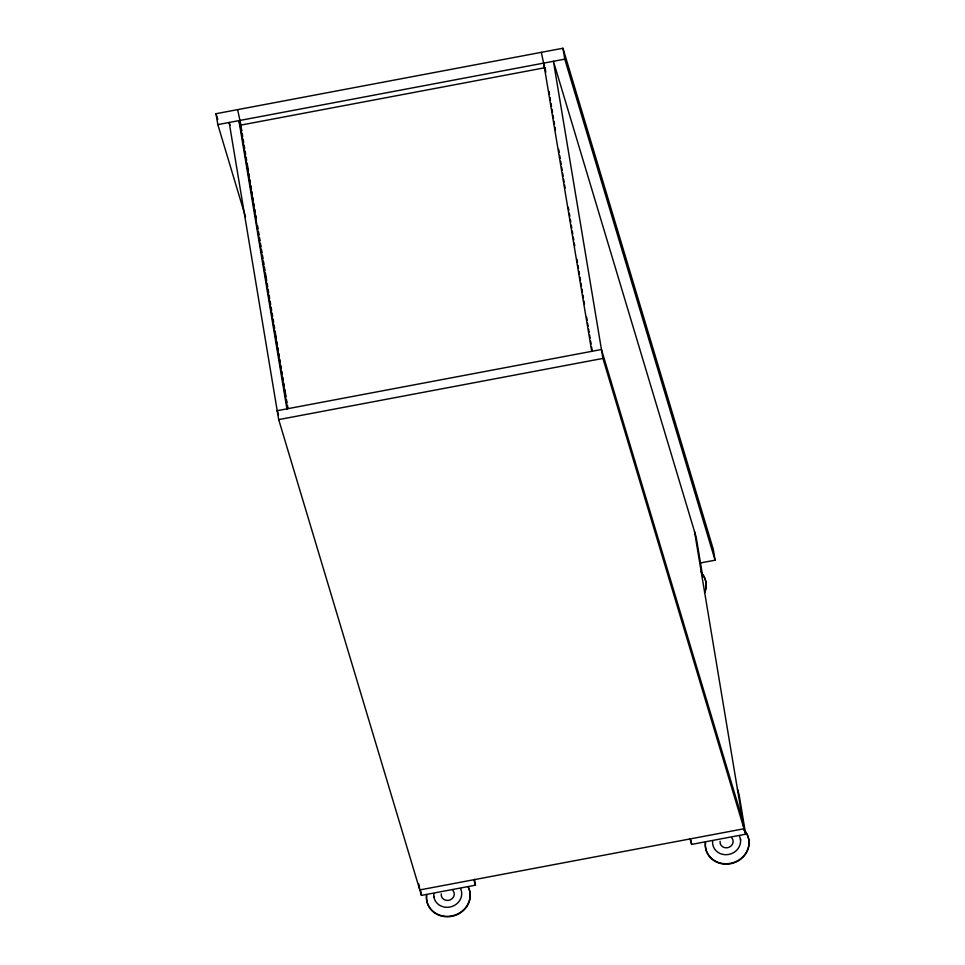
<?xml version="1.0" encoding="UTF-8"?>
<svg xmlns="http://www.w3.org/2000/svg" width="965" height="965" viewBox="0 0 965 965"><rect width="100%" height="100%" fill="white"/><g stroke="black" fill="none" stroke-linecap="round" stroke-linejoin="round"><path stroke-width="1.45" d="M245.556 217.016L217.825 124.606L216.015 113.713L562.957 48.25L713.28 549.29L715.089 560.195L700.674 562.909M217.825 124.606L564.766 59.142L715.089 560.195M545.068 67.695L240.273 125.209L287.558 408.979M230.044 125.354L229.175 122.459L278.692 419.606L602.932 358.425L745.668 834.206L691.628 844.399L689.987 838.959M278.692 419.606L421.428 895.387L475.468 885.182L474.491 879.32M740.432 839.164L740.71 840.057M433.635 896.087L433.924 896.992M701.121 571.232L702.761 576.684L696.163 537.059L553.415 61.29L602.932 358.425M544.562 66.006L543.693 63.123L591.714 351.356M544.646 68.201L541.341 52.327M737.429 789.141L739.069 794.581L745.668 834.206M742.543 819.84L601.448 349.511L277.196 410.692L278.499 415.022M473.827 879.742L475.468 885.182M241.178 126.306L237.631 109.636M241.938 130.733L238.91 120.625L286.931 408.858M216.015 113.713L217.752 119.491M694.523 531.619L744.039 828.754L419.787 889.935L418.798 883.988M562.957 48.25L564.766 59.142M690.892 839.996L691.628 844.399M545.309 69.178L545.804 72.158M549.025 91.47L549.519 94.437M550.014 97.417L550.508 100.384M551.003 103.352L551.498 106.331M551.992 109.298L552.487 112.266M552.981 115.245L553.488 118.213M553.982 121.18L554.477 124.159M554.971 127.127L555.466 130.094M558.675 149.406L559.169 152.386M559.676 155.353L560.17 158.32M560.665 161.3L561.16 164.267M561.654 167.234L562.149 170.214M562.643 173.181L563.138 176.149M563.632 179.128L564.127 182.096M564.621 185.063L565.116 188.042M568.337 207.354L568.831 210.322M569.326 213.301L569.82 216.269M570.315 219.236L570.81 222.215M571.304 225.183L571.799 228.15M572.293 231.13L572.788 234.097M573.282 237.064L573.777 240.044M574.271 243.011L574.766 245.978M576.998 259.356L577.492 262.323M577.987 265.303L578.481 268.27M578.976 271.237L579.47 274.217M579.965 277.184L580.46 280.152M580.954 283.131L581.449 286.098M581.943 289.066L582.438 292.045M582.944 295.013L583.439 297.98M583.934 300.959L584.428 303.927M586.648 317.292L587.142 320.271M587.637 323.239L588.131 326.206M588.638 329.186L589.133 332.153M589.627 335.12L590.122 338.1M590.616 341.067L591.111 344.035M591.605 347.014L592.1 349.981M420.692 890.985L421.428 895.387M242.203 133.58L242.697 136.56M243.192 139.527L243.687 142.494M244.181 145.474L244.676 148.441M245.17 151.409L245.665 154.388M246.159 157.355L246.654 160.323M247.149 163.302L248.391 170.721M248.886 173.7L249.38 176.667M249.875 179.635L250.369 182.614M250.864 185.582L251.358 188.549M251.853 191.528L252.347 194.496M252.842 197.463L253.337 200.443M253.831 203.41L254.326 206.377M254.82 209.357L255.315 212.324M255.809 215.291L256.304 218.271M257.546 225.701L258.041 228.669M258.536 231.636L259.03 234.616M259.525 237.583L260.019 240.55M260.514 243.53L261.008 246.497M261.503 249.465L261.998 252.444M262.492 255.411L262.987 258.379M263.481 261.358L263.976 264.326M264.47 267.293L264.977 270.272M265.472 273.24L266.702 280.67M267.196 283.638L267.691 286.605M268.186 289.584L268.68 292.552M269.175 295.519L269.669 298.499M270.164 301.466L270.67 304.445M271.165 307.413L271.66 310.38M272.154 313.36L272.649 316.327M273.143 319.294L273.638 322.274M274.132 325.241L274.627 328.209M275.122 331.188L276.364 338.606M276.859 341.586L277.353 344.553M277.848 347.521L278.342 350.5M278.837 353.467L279.331 356.435M279.826 359.414L280.32 362.382M280.815 365.349L281.31 368.328M281.804 371.296L282.299 374.263M282.793 377.243L283.288 380.21M283.782 383.177L284.277 386.157M284.772 389.124L286.014 396.555M286.509 399.522L287.003 402.502M287.498 405.469L287.992 408.436M731.82 837.849A6.61 6.019 -16.7 0 1 729.082 847.258L727.429 847.74A6.61 6.019 -16.7 0 1 720.095 841.263M744.196 830.093A22.026 20.06 -16.7 0 1 733.219 862.638A22.026 20.06 -16.7 0 1 705.391 842.336M744.317 830.515A22.026 20.06 -16.7 0 1 733.34 863.06A22.026 20.06 -16.7 0 1 705.512 842.759M739.407 835.967A14.089 12.835 -16.7 0 1 728.708 854.447A14.089 12.835 -16.7 0 1 712.689 841.01M452.971 890.466A6.61 6.019 -16.7 0 1 450.245 899.875L448.58 900.357A6.61 6.019 -16.7 0 1 441.246 893.88M468.302 887.076A22.026 20.06 -16.7 0 1 451.572 915.954A22.026 20.06 -16.7 0 1 426.542 894.953M468.423 887.498A22.026 20.06 -16.7 0 1 451.704 916.364A22.026 20.06 -16.7 0 1 426.675 895.375M460.558 888.584A14.089 12.835 -16.7 0 1 449.859 907.052A14.089 12.835 -16.7 0 1 433.84 893.626M702.146 573.584A22.026 20.06 -16.7 0 1 704.583 592.377M702.267 573.994A22.026 20.06 -16.7 0 1 704.715 592.799"/></g></svg>
